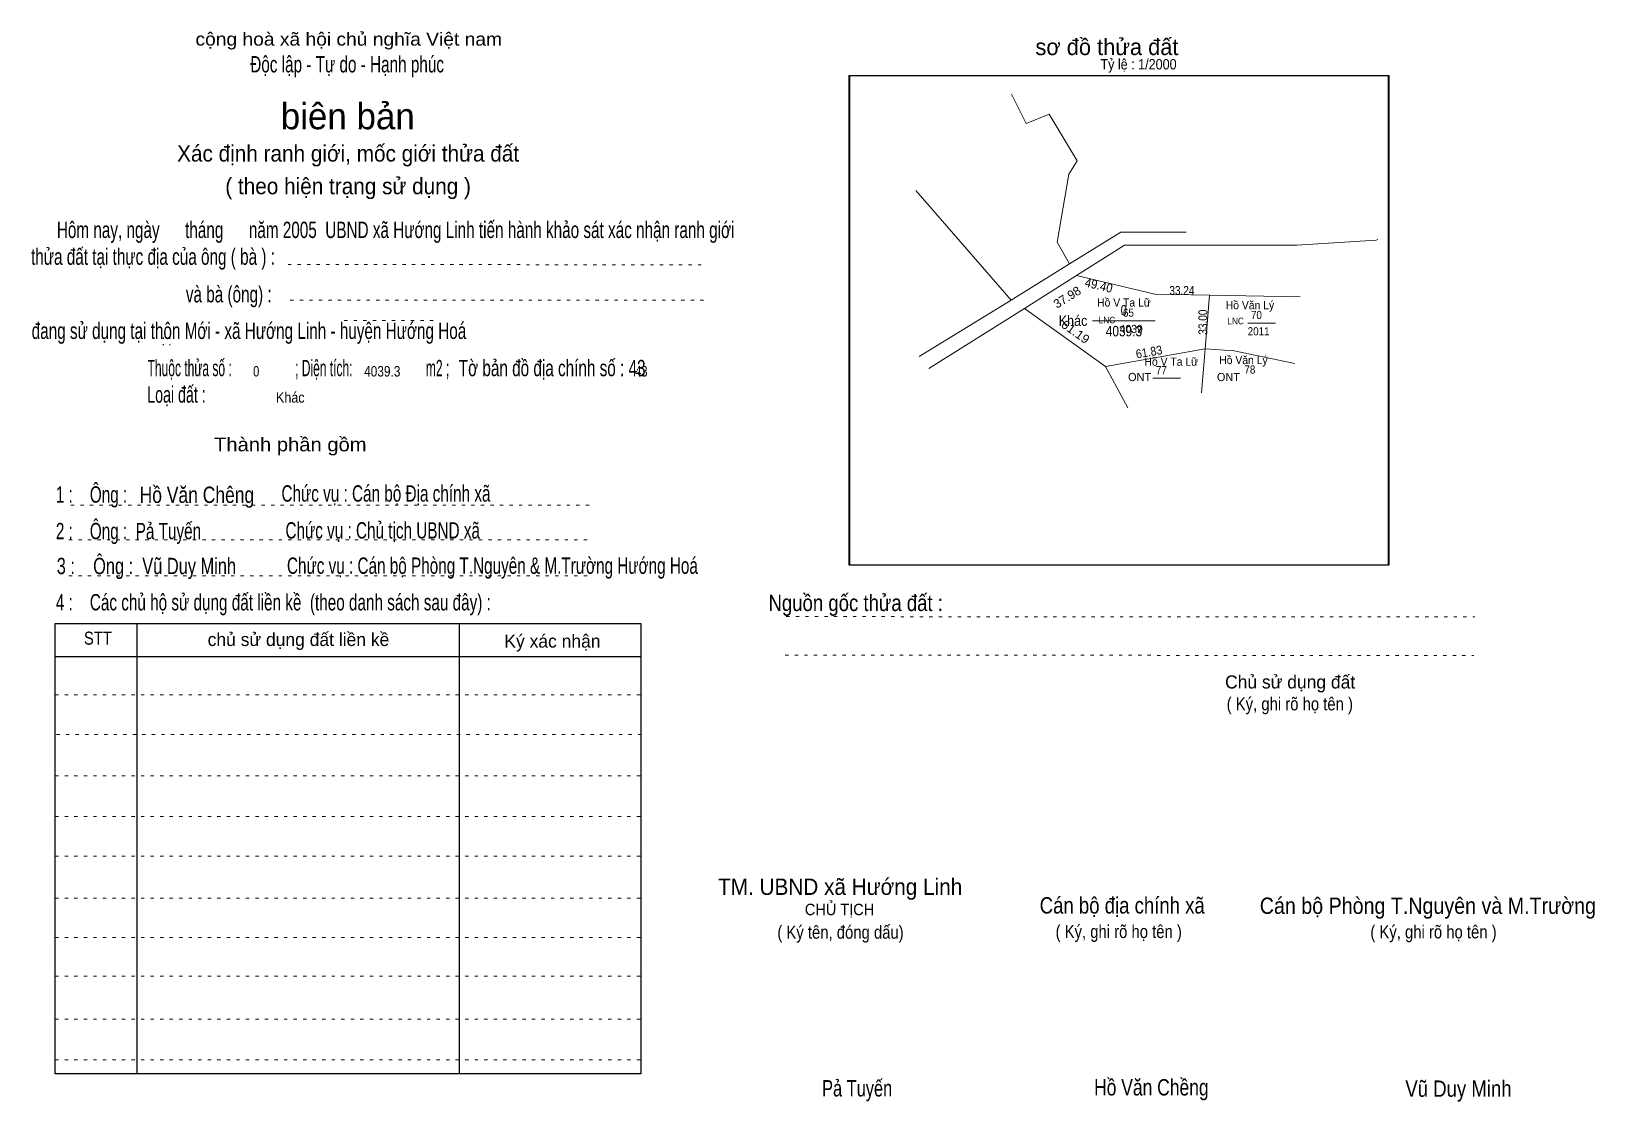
# Model space of a CAD drawing. Header units: centimetres. Extents: x -1.5 to 46.4, y -3.9 to 28.9.
import ezdxf
from ezdxf.enums import TextEntityAlignment as Align

# ---------------------------------------------------------------- set-up
doc = ezdxf.new("R2010")
doc.units = ezdxf.units.CM
doc.header["$LTSCALE"] = 0.16
doc.linetypes.add('DOTTED', pattern=[1.5, 0.3, -1.2])
for name, color, linetype, lineweight in [('15', 7, 'Continuous', 13), ('2', 7, 'Continuous', 25), ('22', 7, 'Continuous', 13), ('33', 7, 'Continuous', 13), ('5', 7, 'DOTTED', 13)]:
    doc.layers.add(name, color=color, linetype=linetype, lineweight=lineweight)
for name, color, linetype in [('16', 7, 'Continuous'), ('34', 7, 'Continuous'), ('51', 7, 'Continuous')]:
    doc.layers.add(name, color=color, linetype=linetype)

msp = doc.modelspace()

# ---------------------------------------------------------------- linework, layer by layer
at = {"layer": '15'}
for p, q in [((31.84, 20), (32.69, 20)), ((35.76, 19.93), (36.61, 19.93)), ((32.85, 18.25), (33.7, 18.25))]:
    msp.add_line(p, q, dxfattribs=at)
at = {"layer": '2'}
msp.add_lwpolyline([(23.56, 27.52), (40.06, 27.52), (40.06, 12.52), (23.56, 12.52)], close=True, dxfattribs=at)
at = {"layer": '22'}
for p, q in [((28.52, 20.64), (25.6, 24)), ((34.59, 20.79), (37.37, 20.74)), ((31.41, 18.61), (28.92, 20.38)), ((34.46, 19.15), (31.41, 18.61)), ((32.09, 17.34), (31.41, 18.61))]:
    msp.add_line(p, q, dxfattribs=at)
for points in [[(28.53, 26.94), (28.98, 26.05), (29.68, 26.33), (30.54, 24.9), (30.28, 24.49), (29.93, 22.41), (30.3, 21.75)], [(30.3, 21.75), (31.88, 22.72), (33.88, 22.72)], [(39.75, 22.49), (39.69, 22.47), (37.26, 22.32), (31.99, 22.32), (30.52, 21.39)], [(30.3, 21.75), (28.52, 20.64), (25.7, 18.91)], [(30.52, 21.39), (28.92, 20.38), (26, 18.55)], [(34.59, 20.79), (32.92, 20.82), (30.52, 21.39)], [(34.35, 17.8), (34.46, 19.15), (34.59, 20.79)], [(37.2, 18.7), (35.35, 19.09), (34.46, 19.15)]]:
    msp.add_lwpolyline(points, dxfattribs=at)
msp.add_lwpolyline([(31.41, 18.61), (34.46, 19.15), (34.59, 20.79), (32.92, 20.82), (30.52, 21.39), (28.92, 20.38)], close=True, dxfattribs=at)
at = {"layer": '33'}
msp.add_line((31.01, 20.01), (32.93, 20.01), dxfattribs=at)
at = {"layer": '5'}
for p, q in [((6.37, 21.73), (19.21, 21.72)), ((6.44, 20.64), (19.25, 20.64)), ((8.09, 20.02), (10.86, 20.02)), ((-0.28, 14.36), (15.72, 14.36)), ((-0.34, 13.3), (15.66, 13.3)), ((-0.34, 12.2), (15.66, 12.2)), ((21.63, 10.95), (42.72, 10.94)), ((21.6, 9.77), (42.69, 9.76)), ((-0.76, 8.56), (17.18, 8.56)), ((-0.72, 7.34), (17.22, 7.34)), ((-0.76, 6.08), (17.18, 6.08)), ((-0.76, 4.83), (17.18, 4.83)), ((-0.76, 3.62), (17.18, 3.62)), ((-0.76, 2.33), (17.18, 2.33)), ((-0.76, 1.13), (17.18, 1.13)), ((-0.76, -0.06), (17.18, -0.06)), ((-0.76, -1.37), (17.18, -1.37)), ((-0.76, -2.62), (17.18, -2.62))]:
    msp.add_line(p, q, dxfattribs=at)
at = {"layer": '5', "linetype": 'Continuous', "lineweight": 25}
for p, q in [((1.74, 10.74), (1.74, -3.05)), ((11.61, 10.74), (11.61, -3.05)), ((-0.76, 9.73), (17.18, 9.73))]:
    msp.add_line(p, q, dxfattribs=at)
for points in [[(23.58, 27.52), (40.08, 27.52), (40.08, 12.52), (23.58, 12.52)], [(-0.76, 10.74), (17.18, 10.74), (17.18, -3.05), (-0.76, -3.05)]]:
    msp.add_lwpolyline(points, close=True, dxfattribs=at)

# ---------------------------------------------------------------- texts
at = {"layer": '15'}
for s, width, p in [('65', 0.9, (31.94, 20.13)), ('70', 0.9, (35.86, 20.06)), ('4039', 0.95, (31.84, 19.63)), ('2011', 0.9, (35.76, 19.56)), ('77', 0.9, (32.95, 18.37)), ('78', 0.9, (35.66, 18.39))]:
    msp.add_text(s, height=0.25, dxfattribs=dict(at, width=width)).set_placement(p)
at = {"layer": '16', "width": 0.95}
for s, p in [('Hồ V Ta Lữ', (31.97, 20.44)), ('Hồ Văn Lý', (35.83, 20.36)), ('Hồ V Ta Lữ', (33.42, 18.63)), ('Hồ Văn Lý', (35.63, 18.68))]:
    msp.add_text(s, height=0.25, dxfattribs=at).set_placement(p, align=Align.CENTER)
at = {"layer": '22', "width": 0.95}
for p in [(31.45, 19.93), (35.39, 19.9)]:
    msp.add_text('LNC', height=0.2, dxfattribs=at).set_placement(p, align=Align.CENTER)
at = {"layer": '22'}
for p in [(32.45, 18.16), (35.17, 18.16)]:
    msp.add_text('ONT', height=0.25, dxfattribs=at).set_placement(p, align=Align.CENTER)
at = {"layer": '33', "width": 0.9}
msp.add_text('Khác', height=0.32, dxfattribs=at).set_placement((30.85, 19.85), align=Align.RIGHT)
at = {"layer": '33'}
for s, width, p in [('0', 0.8, (31.965, 20.17)), ('4039.3', 0.85, (31.97, 19.53))]:
    msp.add_text(s, height=0.32, dxfattribs=dict(at, width=width)).set_placement(p, align=Align.CENTER)
at = {"layer": '34'}
for s, width, p in [(': : ', 0.85, (2.5, 19.25)), ('0', 0.8, (5.3, 18.3)), ('4039.3', 0.85, (8.7, 18.3)), ('43', 0.8, (17, 18.3)), ('Khác', 0.9, (6, 17.5))]:
    msp.add_text(s, height=0.32, dxfattribs=dict(at, width=width)).set_placement(p)
at = {"layer": '5'}
for s, height, width, p in [('cộng hoà xã hội chủ nghĩa Việt nam', 0.4, 1.1, (8.23, 28.43)), ('Độc lập - Tự do - Hạnh phúc', 0.5, 0.7, (8.18, 27.61)), ('Xác định ranh giới, mốc giới thửa đất', 0.5, 0.95, (8.21, 24.88)), ('( theo hiện trạng sử dụng )', 0.5, 0.95, (8.21, 23.88)), ('Thành phần gồm', 0.42, 1.1, (6.44, 16.01)), ('Hồ Văn Chêng', 0.5, 0.8, (3.58, 14.43)), ('Chức vụ : Cán bộ Địa chính xã', 0.5, 0.7, (9.37, 14.47)), ('Chức vụ : Chủ tịch UBND xã', 0.5, 0.7, (9.27, 13.34)), ('Chức vụ : Cán bộ Phòng T.Nguyên & M.Trường Hướng Hoá', 0.5, 0.7, (12.63, 12.26)), ('    Nguồn gốc thửa đất :', 0.5, 0.85, (23.44, 11.12)), ('( Ký, ghi rõ họ tên )', 0.4, 0.85, (37.05, 8.08)), ('CHỦ TỊCH', 0.35, 0.95, (23.26, 1.81)), ('( Ký tên, đóng dấu)', 0.4, 0.85, (23.29, 1.09)), ('( Ký, ghi rõ họ tên )', 0.4, 0.85, (31.81, 1.11)), ('( Ký, ghi rõ họ tên )', 0.4, 0.85, (41.45, 1.1)), ('Pả Tuyến', 0.5, 0.75, (23.8, -3.74)), ('Hồ Văn Chềng', 0.5, 0.8, (32.81, -3.71)), ('Vũ Duy Minh', 0.5, 0.85, (42.215, -3.75))]:
    msp.add_text(s, height=height, dxfattribs=dict(at, width=width)).set_placement(p, align=Align.CENTER)
msp.add_text('sơ đồ thửa đất', height=0.5, dxfattribs=at).set_placement((29.26, 28.14))
for s, height, p in [('biên bản', 0.8, (8.2, 25.87)), ('      chủ sử dụng đất liền kề', 0.4, (6.245, 10.05)), ('   Ký xác nhận', 0.4, (14.245, 10)), ('Chủ sử dụng đất', 0.4, (37.06, 8.75))]:
    msp.add_text(s, height=height, dxfattribs=at).set_placement(p, align=Align.CENTER)
for s, height, width, p in [('   Hôm nay, ngày      tháng      năm 2005  UBND xã Hướng Linh tiến hành khảo sát xác nhận ranh giới ', 0.5, 0.7, (-1.1, 22.54)), ('thửa đất tại thực địa của ông ( bà ) :                                       ', 0.5, 0.7, (-1.5, 21.72)), ('                                     và bà (ông) :', 0.5, 0.7, (-1.57, 20.57)), (' đang sử dụng tại thôn Mới - xã Hướng Linh - huyện Hướng Hoá', 0.5, 0.7, (-1.61, 19.45)), ('Thuộc thửa số :                   ; Diện tích:                      m2 ;                                            ', 0.5, 0.55, (2.07, 18.31)), ('Tờ bản đồ địa chính số : 43', 0.5, 0.7, (11.6, 18.31)), ('Loại đất :  ', 0.5, 0.65, (2.06, 17.5)), ('    1 :    Ông :                                                        ', 0.5, 0.7, (-1.26, 14.44)), ('    2 :    Ông :  Pả Tuyến', 0.5, 0.7, (-1.26, 13.32)), ('    3 :    Ông :  Vũ Duy Minh', 0.5, 0.75, (-1.27, 12.25)), ('    4 :    Các chủ hộ sử dụng đất liền kề  (theo danh sách sau đây) :', 0.5, 0.7, (-1.26, 11.14)), ('STT', 0.4, 0.85, (0.12, 10.09)), ('TM. UBND xã Hướng Linh', 0.5, 0.95, (19.54, 2.43)), ('Cán bộ địa chính xã  ', 0.5, 0.85, (29.39, 1.86)), ('Cán bộ Phòng T.Nguyên và M.Trường', 0.5, 0.9, (36.13, 1.85))]:
    msp.add_text(s, height=height, dxfattribs=dict(at, width=width)).set_placement(p)
at = {"layer": '51', "width": 0.9}
msp.add_text('Tỷ lệ : 1/2000', height=0.32, dxfattribs=at).set_placement((31.25, 27.7))
at = {"layer": '51'}
for s, rotation, width, p in [('49.40', 346.585, 0.95, (31.1687, 20.9601)), ('33.00', 90, 0.85, (34.52, 19.965)), ('61.19', 324.666, 1.05, (30.4069, 19.5586)), ('61.83', 9.947, 0.9, (32.7617, 18.9204))]:
    msp.add_text(s, height=0.27, rotation=rotation, dxfattribs=dict(at, width=width)).set_placement(p, align=Align.CENTER)
at = {"layer": '51', "width": 0.85}
msp.add_text('33.24', height=0.27, dxfattribs=at).set_placement((33.745, 20.8), align=Align.CENTER)
at = {"layer": '51'}
msp.add_text('37.98', height=0.27, rotation=32.2, dxfattribs=at).set_placement((30.3031, 20.6138), align=Align.CENTER)

doc.saveas('drawing.dxf')
